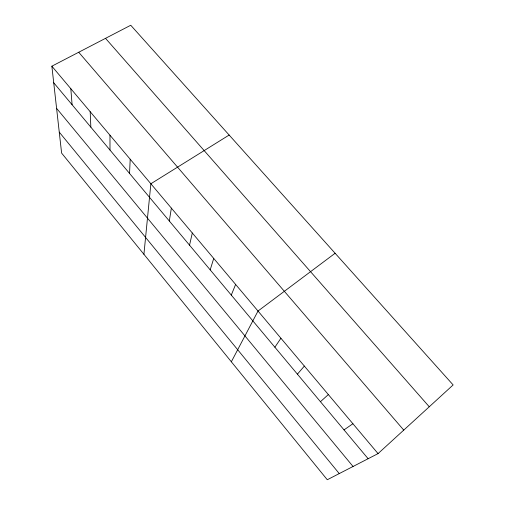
<?xml version="1.0" encoding="UTF-8"?>
<svg xmlns="http://www.w3.org/2000/svg" width="505" height="505" viewBox="0 0 505 505"><rect width="100%" height="100%" fill="white"/><g stroke="black" fill="none" stroke-linecap="round" stroke-linejoin="round"><path stroke-width="0.76" d="M129.551 173.449L130.195 159.22M143.919 254.293L150.862 183.769L229.156 135.043M169.32 221.001L171.359 208.117M189.539 245.171L192.31 233.001M210.187 269.866L213.729 258.434M231.284 295.09L235.62 284.441M231.34 361.788L258.011 311.036L335.118 253.257M274.878 347.219L280.919 338.243M297.407 374.161L304.357 366.081M378.056 453.61L453.137 384.936L130.744 25.25L51.863 66.187L61.61 153.091L327.278 479.75L378.056 453.61L51.863 66.187M320.448 401.709L328.345 394.569M344.019 429.888L352.907 423.739M105.52 38.342L429.263 406.771M78.711 52.249L403.754 430.108M53.719 82.769L368.126 458.723M56.592 108.348L353.045 466.487M59.262 132.14L339.246 473.589M70.82 88.703L72.095 104.743M90.187 111.706L90.849 127.172M109.976 135.207L110.002 150.067"/></g></svg>
